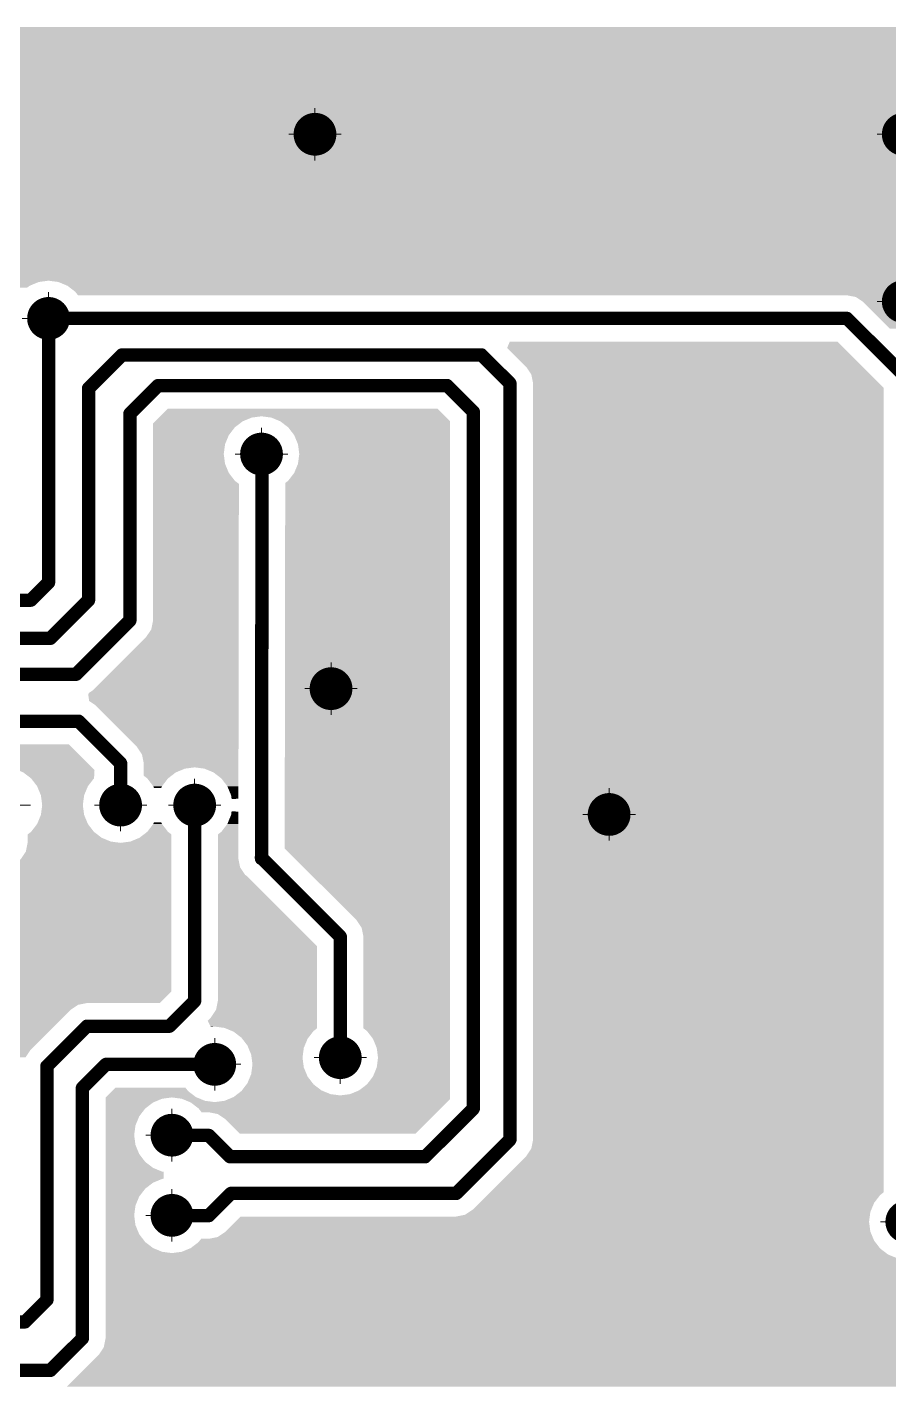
# Model space of a CAD drawing. Header units: inches. Extents: x -14 to 5184, y -66 to 1689.
# Drawn here: x 2289.5 to 2321.7, y 706.6 to 757.2 of the extents above; entities that cross this region are included whole.
import ezdxf

# ---------------------------------------------------------------- set-up
doc = ezdxf.new("R2010")
doc.units = ezdxf.units.IN
doc.header["$MEASUREMENT"] = 0
doc.layers.add('DRILL', color=7, linetype='Continuous', true_color=0xffffff)
doc.layers.add('Drill Gost', color=7, linetype='Continuous')
doc.layers.add('Poligon', color=7, linetype='Continuous')

# ---------------------------------------------------------------- blocks, each defined once
blk = doc.blocks.new('ROUND_4')
at = {"const_width": 0.015748}
blk.add_lwpolyline([(-0.007874, 0, 1), (0.007874, 0, 1)], format="xyb", close=True, dxfattribs=at)
blk = doc.blocks.new('ROUND_5')
at = {"const_width": 0.00492}
blk.add_lwpolyline([(-0.00246, 0, 1), (0.00246, 0, 1)], format="xyb", close=True, dxfattribs=at)
blk = doc.blocks.new('ROUND_32')
at = {"const_width": 0.007874}
blk.add_lwpolyline([(-0.003937, 0, 1), (0.003937, 0, 1)], format="xyb", close=True, dxfattribs=at)

msp = doc.modelspace()

# ---------------------------------------------------------------- linework, layer by layer
at = {"const_width": 0.4991}
for points in [[(2290.2874, 746.3621), (2290.287, 746.3621)], [(2290.2874, 736.499), (2290.2874, 746.3621)], [(2320.0951, 746.3621), (2290.2874, 746.3621)], [(2322.3294, 744.1278), (2320.0951, 746.3621)], [(2293.0307, 744.9993), (2291.7813, 743.7498)], [(2306.4491, 744.9993), (2293.0307, 744.9993)], [(2307.5123, 743.9362), (2306.4491, 744.9993)], [(2291.7813, 735.8399), (2291.7813, 743.7498)], [(2294.3806, 743.8556), (2293.3244, 742.7994)], [(2305.164, 743.8556), (2294.3806, 743.8556)], [(2306.1461, 742.8735), (2305.164, 743.8556)], [(2307.5123, 715.6871), (2307.5123, 743.9362)], [(2293.3244, 735.0818), (2293.3244, 742.7994)], [(2306.1461, 716.8493), (2306.1461, 742.8735)], [(2298.2597, 741.2969), (2298.238, 726.1879)], [(2298.2597, 741.2969), (2298.2597, 741.297)], [(2290.2874, 736.499), (2289.6264, 735.8381)], [(2289.6264, 735.8381), (2271.5128, 735.8381)], [(2291.7813, 735.8399), (2290.3557, 734.4143)], [(2293.3244, 735.0818), (2291.3127, 733.0701)], [(2290.3557, 734.4143), (2272.1402, 734.4143)], [(2291.3127, 733.0701), (2272.7582, 733.0701)], [(2291.4039, 731.3184), (2279.8162, 731.3184)], [(2292.9769, 729.7454), (2291.4039, 731.3184)], [(2292.9769, 728.1838), (2292.9769, 729.7454)], [(2295.7423, 720.8697), (2295.7423, 728.1838)], [(2301.1783, 723.2693), (2298.2597, 726.1879)], [(2301.1783, 718.7501), (2301.1783, 723.2693)], [(2295.7423, 720.8697), (2294.7978, 719.9251)], [(2291.7208, 719.9251), (2290.226, 718.4303)], [(2294.7978, 719.9251), (2291.7208, 719.9251)], [(2290.226, 709.7004), (2290.226, 718.4303)], [(2292.4338, 718.5005), (2291.55, 717.6167)], [(2296.4911, 718.5005), (2292.4338, 718.5005)], [(2291.55, 708.2639), (2291.55, 717.6167)], [(2306.1461, 716.8493), (2304.3464, 715.0496)], [(2296.2695, 715.8454), (2294.8634, 715.8454)], [(2297.0653, 715.0496), (2296.2695, 715.8454)], [(2307.5123, 715.6871), (2305.507, 713.6818)], [(2304.3464, 715.0496), (2297.0653, 715.0496)], [(2297.1008, 713.6818), (2296.2695, 712.8505)], [(2305.507, 713.6818), (2297.1008, 713.6818)], [(2296.2695, 712.8505), (2294.8634, 712.8505)], [(2290.226, 709.7004), (2289.4077, 708.8821)], [(2289.4077, 708.8821), (2284.5822, 708.8821)], [(2291.55, 708.2639), (2290.3563, 707.0702)], [(2290.3563, 707.0702), (2286.0091, 707.0702)]]:
    msp.add_lwpolyline(points, dxfattribs=at)
at = {"layer": 'Drill Gost', "lineweight": 9, "transparency": 33554457}
for p, q in [((2300.234, 753.2418), (2300.234, 754.2211)), ((2300.234, 753.2418), (2299.2547, 753.2418)), ((2300.234, 753.2418), (2300.234, 752.2626)), ((2300.234, 753.2418), (2301.2132, 753.2418)), ((2322.1963, 753.2418), (2321.2171, 753.2418)), ((2290.2862, 746.3632), (2290.2862, 747.3425)), ((2322.1963, 746.9937), (2321.2171, 746.9937)), ((2290.2862, 746.3632), (2289.307, 746.3632)), ((2290.2862, 746.3632), (2290.2862, 745.384)), ((2290.2862, 746.3632), (2291.2655, 746.3632)), ((2298.2374, 741.2981), (2298.2374, 742.2774)), ((2298.2374, 741.2981), (2297.2582, 741.2981)), ((2298.2374, 741.2981), (2298.2374, 740.3189)), ((2298.2374, 741.2981), (2299.2167, 741.2981)), ((2300.833, 732.5354), (2300.833, 733.5147)), ((2300.833, 732.5354), (2299.8538, 732.5354)), ((2300.833, 732.5354), (2300.833, 731.5562)), ((2300.833, 732.5354), (2301.8123, 732.5354)), ((2292.9762, 728.1849), (2292.9762, 729.1641)), ((2295.7417, 728.1849), (2295.7417, 729.1641)), ((2311.2152, 727.8354), (2311.2152, 728.8147)), ((2288.64, 728.1849), (2289.6192, 728.1849)), ((2292.9762, 728.1849), (2291.9969, 728.1849)), ((2292.9762, 728.1849), (2292.9762, 727.2056)), ((2292.9762, 728.1849), (2293.9554, 728.1849)), ((2295.7417, 728.1849), (2294.7624, 728.1849)), ((2295.7417, 728.1849), (2295.7417, 727.2056)), ((2295.7417, 728.1849), (2296.7209, 728.1849)), ((2311.2152, 727.8354), (2310.2359, 727.8354)), ((2311.2152, 727.8354), (2311.2152, 726.8562)), ((2311.2152, 727.8354), (2312.1944, 727.8354)), ((2301.1776, 718.7511), (2301.1776, 719.7303)), ((2296.4903, 718.5014), (2296.4903, 719.4807)), ((2301.1776, 718.7511), (2300.1984, 718.7511)), ((2301.1776, 718.7511), (2301.1776, 717.7718)), ((2301.1776, 718.7511), (2302.1569, 718.7511)), ((2296.4903, 718.5014), (2295.5111, 718.5014)), ((2296.4903, 718.5014), (2296.4903, 717.5222)), ((2296.4903, 718.5014), (2297.4696, 718.5014)), ((2294.8931, 715.856), (2294.8931, 716.8352)), ((2294.8931, 715.856), (2293.9139, 715.856)), ((2294.8931, 715.856), (2294.8931, 714.8767)), ((2294.8931, 715.856), (2295.8724, 715.856)), ((2294.8931, 712.861), (2294.8931, 713.8402)), ((2294.8931, 712.861), (2293.9139, 712.861)), ((2294.8931, 712.861), (2294.8931, 711.8817)), ((2294.8931, 712.861), (2295.8724, 712.861)), ((2322.3291, 712.6223), (2321.3498, 712.6223))]:
    msp.add_line(p, q, dxfattribs=at)
for centre in [(2300.234, 753.2418), (2290.2862, 746.3632), (2298.2374, 741.2981), (2300.833, 732.5354), (2292.9762, 728.1849), (2295.7417, 728.1849), (2311.2152, 727.8354), (2301.1776, 718.7511), (2296.4903, 718.5014), (2294.8931, 715.856), (2294.8931, 712.861)]:
    msp.add_circle(centre, 0.4542, dxfattribs=at)
at = {"layer": 'Poligon', "color": 252}
for points in [[(2358.9861, 756.7676), (2358.2623, 757.0674), (2237.7426, 756.7676), (2238.4664, 757.0674)], [(2358.2623, 757.0674), (2358.2245, 757.083), (2238.4664, 757.0674), (2238.545, 757.083)], [(2358.2245, 757.083), (2357.416, 757.2439), (2238.545, 757.083), (2239.3535, 757.2439)], [(2357.0038, 757.2439), (2357.0038, 757.2439), (2239.8058, 757.2439), (2357.0038, 757.2439)], [(2359.6715, 756.3096), (2359.0555, 756.7212), (2237.0146, 756.3096), (2237.6307, 756.7212)], [(2359.0555, 756.7212), (2358.9861, 756.7676), (2237.6307, 756.7212), (2237.7426, 756.7676)], [(2360.2544, 755.7267), (2359.7624, 756.2187), (2236.3866, 755.7267), (2236.8785, 756.2187)], [(2359.7624, 756.2187), (2359.6715, 756.3096), (2236.8785, 756.2187), (2237.0146, 756.3096)], [(2360.7124, 755.0413), (2360.353, 755.5791), (2235.8796, 755.0413), (2236.2389, 755.5791)], [(2360.353, 755.5791), (2360.2544, 755.7267), (2236.2389, 755.5791), (2236.3866, 755.7267)], [(2360.8012, 754.8269), (2360.7124, 755.0413), (2235.7364, 754.8269), (2235.8796, 755.0413)], [(2361.0278, 754.2797), (2360.8012, 754.8269), (2235.5097, 754.2797), (2235.7364, 754.8269)], [(2361.0852, 753.9912), (2361.0278, 754.2797), (2235.3902, 753.9912), (2235.5097, 754.2797)], [(2361.1056, 753.8886), (2361.0852, 753.9912), (2235.3698, 753.8886), (2235.3902, 753.9912)], [(2361.111, 753.8618), (2361.1056, 753.8886), (2243.4563, 753.8618), (2243.1841, 753.8886)], [(2352.5154, 753.8), (2353.1434, 753.8618), (2244.0843, 753.8), (2243.4563, 753.8618)], [(2352.2432, 753.7731), (2352.5154, 753.8), (2244.1727, 753.7731), (2244.0843, 753.8)], [(2351.466, 753.5374), (2352.2432, 753.7731), (2244.9499, 753.5374), (2244.1727, 753.7731)], [(2351.3776, 753.5106), (2351.466, 753.5374), (2245.0001, 753.5106), (2244.9499, 753.5374)], [(2350.63, 753.111), (2351.3776, 753.5106), (2245.7477, 753.111), (2245.0001, 753.5106)], [(2350.5799, 753.0842), (2350.63, 753.111), (2245.7803, 753.0842), (2245.7477, 753.111)], [(2349.9133, 752.5371), (2350.5799, 753.0842), (2246.4469, 752.5371), (2245.7803, 753.0842)], [(2349.8806, 752.5103), (2349.9133, 752.5371), (2246.4689, 752.5103), (2246.4469, 752.5371)], [(2349.3288, 751.8379), (2349.8806, 752.5103), (2247.0207, 751.8379), (2246.4689, 752.5103)], [(2349.3068, 751.8111), (2349.3288, 751.8379), (2247.0351, 751.8111), (2247.0207, 751.8379)], [(2348.8947, 751.0401), (2349.3068, 751.8111), (2247.4471, 751.0401), (2247.0351, 751.8111)], [(2348.8804, 751.0133), (2348.8947, 751.0401), (2247.4553, 751.0133), (2247.4471, 751.0401)], [(2348.6259, 750.1745), (2348.8804, 751.0133), (2247.7097, 750.1745), (2247.4553, 751.0133)], [(2348.6178, 750.1477), (2348.6259, 750.1745), (2247.7124, 750.1477), (2247.7097, 750.1745)], [(2348.5318, 749.2743), (2348.6178, 750.1477), (2247.7984, 749.2743), (2247.7124, 750.1477)], [(2348.6151, 748.3741), (2348.5291, 749.2475), (2247.7097, 748.3741), (2247.7957, 749.2475)], [(2348.5291, 749.2475), (2348.5318, 749.2743), (2247.7957, 749.2475), (2247.7984, 749.2743)], [(2348.7924, 747.7717), (2348.6178, 748.3473), (2247.527, 747.7717), (2247.7016, 748.3473)], [(2348.6178, 748.3473), (2348.6151, 748.3741), (2247.7016, 748.3473), (2247.7097, 748.3741)], [(2289.4853, 747.5085), (2289.5821, 747.5828), (2247.4471, 747.5085), (2247.4697, 747.5828)], [(2289.5821, 747.5828), (2289.9221, 747.7237), (2247.4697, 747.5828), (2247.5124, 747.7237)], [(2289.9221, 747.7237), (2290.287, 747.7717), (2247.5124, 747.7237), (2247.527, 747.7717)], [(2348.807, 747.7237), (2348.7924, 747.7717), (2290.6518, 747.7237), (2290.287, 747.7717)], [(2348.8497, 747.5828), (2348.807, 747.7237), (2290.9918, 747.5828), (2290.6518, 747.7237)], [(2348.8804, 747.4817), (2348.8497, 747.5828), (2291.1236, 747.4817), (2290.9918, 747.5828)], [(2348.946, 747.3588), (2348.8804, 747.4817), (2291.2837, 747.3588), (2291.1236, 747.4817)], [(2349.0164, 747.2272), (2348.946, 747.3588), (2291.3847, 747.2272), (2291.2837, 747.3588)], [(2349.0516, 747.1614), (2349.0164, 747.2272), (2320.4262, 747.1614), (2320.0951, 747.2272)], [(2349.1518, 746.9738), (2349.0516, 747.1614), (2320.7068, 746.9738), (2320.4262, 747.1614)], [(2349.3068, 746.6839), (2349.1518, 746.9738), (2320.9967, 746.6839), (2320.7068, 746.9738)], [(2349.8806, 745.9847), (2349.3068, 746.6839), (2321.6959, 745.9847), (2320.9967, 746.6839)], [(2319.971, 745.2626), (2319.7367, 745.4969), (2307.4093, 745.2626), (2307.5063, 745.4969)], [(2320.6857, 744.5479), (2319.971, 745.2626), (2308.124, 744.5479), (2307.4093, 745.2626)], [(2320.9664, 744.2672), (2320.6857, 744.5479), (2308.3116, 744.2672), (2308.124, 744.5479)], [(2321.2974, 743.9362), (2320.9664, 744.2672), (2308.3774, 743.9362), (2308.3116, 744.2672)], [(2321.4642, 743.7694), (2321.2974, 743.9362), (2308.3774, 743.7694), (2308.3774, 743.9362)], [(2321.4642, 715.6871), (2321.4642, 743.7694), (2308.3774, 715.6871), (2308.3774, 743.7694)], [(2305.0895, 742.7066), (2304.8057, 742.9904), (2294.4551, 742.7066), (2294.7389, 742.9904)], [(2297.4333, 742.4411), (2297.5332, 742.5178), (2294.1896, 742.4411), (2294.2663, 742.5178)], [(2297.2413, 742.2937), (2297.4333, 742.4411), (2294.1896, 742.2937), (2294.1896, 742.4411)], [(2297.5332, 742.5178), (2297.8732, 742.6586), (2294.2663, 742.5178), (2294.4071, 742.6586)], [(2297.8732, 742.6586), (2298.238, 742.7066), (2294.4071, 742.6586), (2294.4551, 742.7066)], [(2305.1375, 742.6586), (2305.0895, 742.7066), (2298.6029, 742.6586), (2298.238, 742.7066)], [(2305.2783, 742.5178), (2305.1375, 742.6586), (2298.9429, 742.5178), (2298.6029, 742.6586)], [(2305.281, 742.5151), (2305.2783, 742.5178), (2298.9463, 742.5151), (2298.9429, 742.5178)], [(2305.281, 742.2937), (2305.281, 742.5151), (2299.2348, 742.2937), (2298.9463, 742.5151)], [(2297.0173, 742.0018), (2297.2413, 742.2937), (2294.1896, 742.0018), (2294.1896, 742.2937)], [(2296.8764, 741.6618), (2297.0173, 742.0018), (2294.1896, 741.6618), (2294.1896, 742.0018)], [(2305.281, 742.0018), (2305.281, 742.2937), (2299.4588, 742.0018), (2299.2348, 742.2937)], [(2305.281, 741.6618), (2305.281, 742.0018), (2299.5997, 741.6618), (2299.4588, 742.0018)], [(2296.8284, 741.297), (2296.8764, 741.6618), (2294.1896, 741.297), (2294.1896, 741.6618)], [(2305.281, 741.297), (2305.281, 741.6618), (2299.6477, 741.297), (2299.5997, 741.6618)], [(2296.8764, 740.9321), (2296.8284, 741.297), (2294.1896, 740.9321), (2294.1896, 741.297)], [(2297.0173, 740.5922), (2296.8764, 740.9321), (2294.1896, 740.5922), (2294.1896, 740.9321)], [(2305.281, 740.5922), (2305.281, 740.9321), (2299.4588, 740.5922), (2299.5997, 740.9321)], [(2305.281, 740.9321), (2305.281, 741.297), (2299.5997, 740.9321), (2299.6477, 741.297)], [(2297.2413, 740.3002), (2297.0173, 740.5922), (2294.1896, 740.3002), (2294.1896, 740.5922)], [(2305.281, 740.3002), (2305.281, 740.5922), (2299.2348, 740.3002), (2299.4588, 740.5922)], [(2297.3929, 740.1838), (2297.2413, 740.3002), (2294.1896, 740.1838), (2294.1896, 740.3002)], [(2297.3856, 735.0818), (2297.3929, 740.1838), (2294.1896, 735.0818), (2294.1896, 740.1838)], [(2305.281, 726.5673), (2305.281, 740.2146), (2299.1037, 726.5673), (2299.1233, 740.2146)], [(2305.281, 740.2146), (2305.281, 740.3002), (2299.1233, 740.2146), (2299.2348, 740.3002)], [(2297.3852, 734.7507), (2297.3856, 735.0818), (2294.1237, 734.7507), (2294.1896, 735.0818)], [(2297.3819, 732.4583), (2297.3848, 734.47), (2291.9245, 732.4583), (2293.9362, 734.47)], [(2297.3848, 734.47), (2297.3852, 734.7507), (2293.9362, 734.47), (2294.1237, 734.7507)], [(2297.3816, 732.2958), (2297.3817, 732.3656), (2291.7714, 732.2958), (2291.7857, 732.3656)], [(2297.3813, 732.0722), (2297.3816, 732.2958), (2291.803, 732.0722), (2291.7714, 732.2958)], [(2297.3817, 732.3656), (2297.3819, 732.4583), (2291.7857, 732.3656), (2291.9245, 732.4583)], [(2297.3811, 731.9301), (2297.3813, 732.0722), (2292.0157, 731.9301), (2291.803, 732.0722)], [(2297.3789, 730.3572), (2297.3811, 731.9301), (2293.5886, 730.3572), (2292.0157, 731.9301)], [(2291.3912, 730.1076), (2291.1671, 730.3316), (2279.8565, 730.1076), (2280.1485, 730.3316)], [(2291.1671, 730.3316), (2291.0456, 730.4532), (2280.1485, 730.3316), (2280.2418, 730.4532)], [(2297.3785, 730.0765), (2297.3789, 730.3572), (2293.7762, 730.0765), (2293.5886, 730.3572)], [(2291.9053, 729.5935), (2291.58, 729.9187), (2271.9747, 729.5935), (2271.9747, 729.9187)], [(2291.58, 729.9187), (2291.532, 729.9668), (2279.1517, 729.9187), (2279.5165, 729.9668)], [(2291.532, 729.9668), (2291.3912, 730.1076), (2279.5165, 729.9668), (2279.8565, 730.1076)], [(2297.378, 729.7454), (2297.3785, 730.0765), (2293.842, 729.7454), (2293.7762, 730.0765)], [(2297.3778, 729.5935), (2297.378, 729.7454), (2293.842, 729.5935), (2293.842, 729.7454)], [(2291.9533, 729.5454), (2291.9053, 729.5935), (2289.0055, 729.5454), (2288.6407, 729.5935)], [(2292.0036, 729.4951), (2291.9533, 729.5454), (2289.1269, 729.4951), (2289.0055, 729.5454)], [(2291.9986, 729.4046), (2292.0036, 729.4951), (2289.3455, 729.4046), (2289.1269, 729.4951)], [(2291.9864, 729.1854), (2291.9986, 729.4046), (2289.6312, 729.1854), (2289.3455, 729.4046)], [(2295.3775, 729.5454), (2295.7423, 729.5935), (2293.842, 729.5454), (2293.842, 729.5935)], [(2295.0375, 729.4046), (2295.3775, 729.5454), (2293.842, 729.4046), (2293.842, 729.5454)], [(2294.8772, 729.2816), (2295.0375, 729.4046), (2293.842, 729.2816), (2293.842, 729.4046)], [(2294.7456, 729.1806), (2294.8772, 729.2816), (2293.9736, 729.1806), (2293.842, 729.2816)], [(2297.3777, 729.5454), (2297.3778, 729.5935), (2296.1072, 729.5454), (2295.7423, 729.5935)], [(2297.3775, 729.4046), (2297.3777, 729.5454), (2296.4472, 729.4046), (2296.1072, 729.5454)], [(2297.3772, 729.1806), (2297.3775, 729.4046), (2296.7391, 729.1806), (2296.4472, 729.4046)], [(2291.9801, 729.1806), (2291.9864, 729.1854), (2289.6374, 729.1806), (2289.6312, 729.1854)], [(2291.7561, 728.8886), (2291.9801, 729.1806), (2289.8615, 728.8886), (2289.6374, 729.1806)], [(2291.6153, 728.5487), (2291.7561, 728.8886), (2290.0023, 728.5487), (2289.8615, 728.8886)], [(2294.5216, 728.8886), (2294.7456, 729.1806), (2294.1977, 728.8886), (2293.9736, 729.1806)], [(2294.4968, 728.829), (2294.5216, 728.8886), (2294.2224, 728.829), (2294.1977, 728.8886)], [(2297.3768, 728.8886), (2297.3772, 729.1806), (2296.9631, 728.8886), (2296.7391, 729.1806)], [(2297.3763, 728.5487), (2297.3768, 728.8886), (2297.104, 728.5487), (2296.9631, 728.8886)], [(2291.5672, 728.1838), (2291.6153, 728.5487), (2290.0503, 728.1838), (2290.0023, 728.5487)], [(2297.3761, 728.4242), (2297.3763, 728.5487), (2297.1203, 728.4242), (2297.104, 728.5487)], [(2297.1225, 728.4078), (2297.3761, 728.4242), (2297.1225, 728.4078), (2297.1203, 728.4242)], [(2291.7561, 727.479), (2291.6153, 727.819), (2289.8615, 727.479), (2290.0023, 727.819)], [(2291.6153, 727.819), (2291.5672, 728.1838), (2290.0023, 727.819), (2290.0503, 728.1838)], [(2297.3747, 727.479), (2297.3752, 727.819), (2296.9631, 727.479), (2297.104, 727.819)], [(2297.3752, 727.819), (2297.3754, 727.9381), (2297.104, 727.819), (2297.1196, 727.9381)], [(2297.3754, 727.9381), (2297.1219, 727.9549), (2297.1196, 727.9381), (2297.1219, 727.9549)], [(2292.1117, 727.0861), (2291.9801, 727.187), (2289.5058, 727.0861), (2289.6374, 727.187)], [(2291.9801, 727.187), (2291.7561, 727.479), (2289.6374, 727.187), (2289.8615, 727.479)], [(2294.8772, 727.0861), (2294.7456, 727.187), (2293.842, 727.0861), (2293.9736, 727.187)], [(2294.7456, 727.187), (2294.5216, 727.479), (2293.9736, 727.187), (2294.1977, 727.479)], [(2294.5216, 727.479), (2294.4968, 727.5387), (2294.1977, 727.479), (2294.2224, 727.5387)], [(2297.3742, 727.0861), (2297.3743, 727.187), (2296.6075, 727.0861), (2296.7391, 727.187)], [(2297.3743, 727.187), (2297.3747, 727.479), (2296.7391, 727.187), (2296.9631, 727.479)], [(2294.8772, 726.4467), (2294.8772, 726.7742), (2289.44, 726.4467), (2289.5051, 726.7742)], [(2292.9769, 726.7742), (2292.9497, 726.7777), (2289.5051, 726.7742), (2289.5058, 726.7777)], [(2292.272, 726.963), (2292.1117, 727.0861), (2289.5058, 726.963), (2289.5058, 727.0861)], [(2292.612, 726.8222), (2292.272, 726.963), (2289.5058, 726.8222), (2289.5058, 726.963)], [(2292.9497, 726.7777), (2292.612, 726.8222), (2289.5058, 726.7777), (2289.5058, 726.8222)], [(2294.8772, 726.7742), (2294.8772, 726.8222), (2292.9769, 726.7742), (2293.3417, 726.8222)], [(2294.8772, 726.8222), (2294.8772, 726.963), (2293.3417, 726.8222), (2293.6817, 726.963)], [(2294.8772, 726.963), (2294.8772, 727.0861), (2293.6817, 726.963), (2293.842, 727.0861)], [(2297.3729, 726.1891), (2297.3742, 727.0861), (2296.6075, 726.1891), (2296.6075, 727.0861)], [(2294.8772, 726.166), (2294.8772, 726.4467), (2289.2524, 726.166), (2289.44, 726.4467)], [(2297.4383, 725.8579), (2297.3729, 726.1891), (2296.6075, 725.8579), (2296.6075, 726.1891)], [(2305.281, 723.881), (2305.281, 726.5673), (2301.79, 723.881), (2299.1037, 726.5673)], [(2294.8772, 725.4616), (2294.8772, 726.166), (2288.5481, 725.4616), (2289.2524, 726.166)], [(2297.6254, 725.577), (2297.4383, 725.8579), (2296.6075, 725.577), (2296.6075, 725.8579)], [(2294.8772, 721.745), (2294.8772, 725.4616), (2288.5481, 721.745), (2288.5481, 725.4616)], [(2297.6911, 725.533), (2297.6254, 725.577), (2296.6075, 725.533), (2296.6075, 725.577)], [(2300.3131, 722.9109), (2297.6911, 725.533), (2296.6075, 722.9109), (2296.6075, 725.533)], [(2305.281, 723.6004), (2305.281, 723.881), (2301.9776, 723.6004), (2301.79, 723.881)], [(2305.281, 723.2693), (2305.281, 723.6004), (2302.0435, 723.2693), (2301.9776, 723.6004)], [(2305.281, 719.8478), (2305.281, 723.2693), (2302.0435, 719.8478), (2302.0435, 723.2693)], [(2300.3131, 720.8697), (2300.3131, 722.9109), (2296.6075, 720.8697), (2296.6075, 722.9109)], [(2294.8772, 721.414), (2294.8772, 721.745), (2288.4822, 721.414), (2288.5481, 721.745)], [(2294.4394, 720.7903), (2294.7825, 721.1333), (2287.9517, 720.7903), (2288.2947, 721.1333)], [(2294.7825, 721.1333), (2294.8772, 721.228), (2288.2947, 721.1333), (2288.358, 721.228)], [(2294.8772, 721.228), (2294.8772, 721.414), (2288.358, 721.228), (2288.4822, 721.414)], [(2291.109, 720.5369), (2291.3897, 720.7244), (2287.6983, 720.5369), (2287.8858, 720.7244)], [(2291.3897, 720.7244), (2291.7208, 720.7903), (2287.8858, 720.7244), (2287.9517, 720.7903)], [(2300.3131, 720.5386), (2300.3131, 720.8697), (2296.5416, 720.5386), (2296.6075, 720.8697)], [(2289.8295, 719.2574), (2291.109, 720.5369), (2286.4188, 719.2574), (2287.6983, 720.5369)], [(2300.3131, 720.1312), (2300.3131, 720.2579), (2296.2274, 720.1312), (2296.3541, 720.2579)], [(2300.3131, 719.9102), (2300.3131, 720.1312), (2296.3364, 719.9102), (2296.2274, 720.1312)], [(2300.3131, 720.2579), (2300.3131, 720.5386), (2296.3541, 720.2579), (2296.5416, 720.5386)], [(2296.3458, 719.891), (2296.4911, 719.9102), (2296.3458, 719.891), (2296.3364, 719.9102)], [(2300.3131, 719.8621), (2300.3131, 719.9102), (2296.8559, 719.8621), (2296.4911, 719.9102)], [(2300.3131, 719.8478), (2300.3131, 719.8621), (2296.8904, 719.8478), (2296.8559, 719.8621)], [(2300.1815, 719.7468), (2300.3131, 719.8478), (2297.1342, 719.7468), (2296.8904, 719.8478)], [(2300.1619, 719.7213), (2300.1815, 719.7468), (2297.1959, 719.7213), (2297.1342, 719.7468)], [(2299.99, 719.4973), (2300.1619, 719.7213), (2297.4878, 719.4973), (2297.1959, 719.7213)], [(2305.281, 719.7468), (2305.281, 719.8478), (2302.1751, 719.7468), (2302.0435, 719.8478)], [(2305.281, 719.4549), (2305.281, 719.7468), (2302.3991, 719.4549), (2302.1751, 719.7468)], [(2289.642, 719.0699), (2289.8295, 719.2574), (2286.1381, 719.0699), (2286.4188, 719.2574)], [(2299.9575, 719.4549), (2299.99, 719.4973), (2297.5204, 719.4549), (2297.4878, 719.4973)], [(2299.8541, 719.2053), (2299.9575, 719.4549), (2297.7118, 719.2053), (2297.5204, 719.4549)], [(2299.8167, 719.1149), (2299.8541, 719.2053), (2297.7493, 719.1149), (2297.7118, 719.2053)], [(2299.7838, 718.8653), (2299.8167, 719.1149), (2297.8527, 718.8653), (2297.7493, 719.1149)], [(2305.281, 719.1149), (2305.281, 719.4549), (2302.5399, 719.1149), (2302.3991, 719.4549)], [(2305.281, 718.7501), (2305.281, 719.1149), (2302.5879, 718.7501), (2302.5399, 719.1149)], [(2289.4267, 718.7614), (2289.5888, 719.004), (2276.317, 718.7614), (2276.5597, 719.004)], [(2289.5888, 719.004), (2289.6142, 719.0421), (2285.8071, 719.004), (2285.9984, 719.0421)], [(2289.6142, 719.0421), (2289.642, 719.0699), (2285.9984, 719.0421), (2286.1381, 719.0699)], [(2299.7686, 718.7501), (2299.7838, 718.8653), (2297.8678, 718.7501), (2297.8527, 718.8653)], [(2299.8015, 718.5005), (2299.7686, 718.7501), (2297.9007, 718.5005), (2297.8678, 718.7501)], [(2305.281, 718.3852), (2305.281, 718.7501), (2302.5399, 718.3852), (2302.5879, 718.7501)], [(2299.9575, 718.0452), (2299.9201, 718.1357), (2297.8152, 718.0452), (2297.8527, 718.1357)], [(2299.9201, 718.1357), (2299.8167, 718.3852), (2297.8527, 718.1357), (2297.8855, 718.3852)], [(2299.8167, 718.3852), (2299.8015, 718.5005), (2297.8855, 718.3852), (2297.9007, 718.5005)], [(2305.281, 718.0452), (2305.281, 718.3852), (2302.3991, 718.0452), (2302.5399, 718.3852)], [(2295.4943, 717.5037), (2295.3933, 717.6353), (2292.6605, 717.5037), (2292.7921, 717.6353)], [(2300.4735, 717.5293), (2300.1815, 717.7533), (2297.5074, 717.5293), (2297.6793, 717.7533)], [(2300.1815, 717.7533), (2300.149, 717.7957), (2297.6793, 717.7533), (2297.7118, 717.7957)], [(2300.149, 717.7957), (2299.9575, 718.0452), (2297.7118, 717.7957), (2297.8152, 718.0452)], [(2305.281, 717.5293), (2305.281, 717.7533), (2301.8831, 717.5293), (2302.1751, 717.7533)], [(2305.281, 717.7533), (2305.281, 718.0452), (2302.1751, 717.7533), (2302.3991, 718.0452)], [(2294.8457, 717.2584), (2294.8938, 717.2647), (2292.4152, 717.2584), (2292.4215, 717.2647)], [(2294.529, 717.2167), (2294.8457, 717.2584), (2292.4152, 717.2167), (2292.4152, 717.2584)], [(2294.189, 717.0758), (2294.529, 717.2167), (2292.4152, 717.0758), (2292.4152, 717.2167)], [(2293.897, 716.8518), (2294.189, 717.0758), (2292.4152, 716.8518), (2292.4152, 717.0758)], [(2295.8225, 717.2647), (2295.7862, 717.2797), (2292.4215, 717.2647), (2292.4365, 717.2797)], [(2295.7862, 717.2797), (2295.4943, 717.5037), (2292.4365, 717.2797), (2292.6605, 717.5037)], [(2295.9384, 717.2167), (2295.8225, 717.2647), (2295.2586, 717.2167), (2294.8938, 717.2647)], [(2296.1262, 717.1389), (2295.9384, 717.2167), (2295.4464, 717.1389), (2295.2586, 717.2167)], [(2296.4911, 717.0909), (2296.1262, 717.1389), (2295.5624, 717.0909), (2295.4464, 717.1389)], [(2305.1491, 717.0758), (2305.1641, 717.0909), (2295.5986, 717.0758), (2295.5624, 717.0909)], [(2304.9251, 716.8518), (2305.1491, 717.0758), (2295.8906, 716.8518), (2295.5986, 717.0758)], [(2305.1641, 717.0909), (2305.2121, 717.1389), (2296.4911, 717.0909), (2296.8559, 717.1389)], [(2305.2121, 717.1389), (2305.281, 717.2077), (2296.8559, 717.1389), (2297.022, 717.2077)], [(2305.281, 717.2077), (2305.281, 717.2797), (2297.022, 717.2077), (2297.1959, 717.2797)], [(2305.281, 717.2797), (2305.281, 717.3404), (2297.1959, 717.2797), (2297.275, 717.3404)], [(2301.1783, 717.3404), (2300.8135, 717.3885), (2297.275, 717.3404), (2297.3376, 717.3885)], [(2300.8135, 717.3885), (2300.5352, 717.5037), (2297.3376, 717.3885), (2297.4878, 717.5037)], [(2300.5352, 717.5037), (2300.4735, 717.5293), (2297.4878, 717.5037), (2297.5074, 717.5293)], [(2305.281, 717.3404), (2305.281, 717.3885), (2301.1783, 717.3404), (2301.5431, 717.3885)], [(2305.281, 717.3885), (2305.281, 717.5293), (2301.5431, 717.3885), (2301.8831, 717.5293)], [(2293.673, 716.5599), (2293.897, 716.8518), (2292.4152, 716.5599), (2292.4152, 716.8518)], [(2293.5322, 716.2199), (2293.673, 716.5599), (2292.4152, 716.2199), (2292.4152, 716.5599)], [(2304.7838, 716.7106), (2304.9251, 716.8518), (2295.999, 716.7106), (2295.8906, 716.8518)], [(2304.718, 716.6447), (2304.7838, 716.7106), (2296.6006, 716.6447), (2296.2695, 716.7106)], [(2304.5304, 716.4572), (2304.718, 716.6447), (2296.8813, 716.4572), (2296.6006, 716.6447)], [(2293.4842, 715.8551), (2293.5322, 716.2199), (2292.4152, 715.8551), (2292.4152, 716.2199)], [(2303.988, 715.9148), (2304.5304, 716.4572), (2297.4237, 715.9148), (2296.8813, 716.4572)], [(2293.5322, 715.4902), (2293.4842, 715.8551), (2292.4152, 715.4902), (2292.4152, 715.8551)], [(2321.4642, 715.356), (2321.4642, 715.6871), (2308.3116, 715.356), (2308.3774, 715.6871)], [(2293.673, 715.1502), (2293.5322, 715.4902), (2292.4152, 715.1502), (2292.4152, 715.4902)], [(2293.897, 714.8583), (2293.673, 715.1502), (2292.4152, 714.8583), (2292.4152, 715.1502)], [(2321.4642, 713.7192), (2321.4642, 715.0753), (2306.7679, 713.7192), (2308.124, 715.0753)], [(2321.4642, 715.0753), (2321.4642, 715.356), (2308.124, 715.0753), (2308.3116, 715.356)], [(2294.189, 714.6343), (2293.897, 714.8583), (2292.4152, 714.6343), (2292.4152, 714.8583)], [(2294.529, 714.4934), (2294.189, 714.6343), (2292.4152, 714.4934), (2292.4152, 714.6343)], [(2294.5892, 714.4855), (2294.529, 714.4934), (2292.4152, 714.4855), (2292.4152, 714.4934)], [(2294.5892, 714.2298), (2294.5892, 714.4855), (2292.4152, 714.2298), (2292.4152, 714.4855)], [(2294.529, 714.2218), (2294.5892, 714.2298), (2292.4152, 714.2218), (2292.4152, 714.2298)], [(2294.189, 714.081), (2294.529, 714.2218), (2292.4152, 714.081), (2292.4152, 714.2218)], [(2293.897, 713.857), (2294.189, 714.081), (2292.4152, 713.857), (2292.4152, 714.081)], [(2293.673, 713.565), (2293.897, 713.857), (2292.4152, 713.565), (2292.4152, 713.857)], [(2293.5322, 713.2251), (2293.673, 713.565), (2292.4152, 713.2251), (2292.4152, 713.565)], [(2321.1086, 713.3263), (2321.3326, 713.6182), (2306.375, 713.3263), (2306.6669, 713.6182)], [(2321.3326, 713.6182), (2321.4642, 713.7192), (2306.6669, 713.6182), (2306.7679, 713.7192)], [(2293.4842, 712.8602), (2293.5322, 713.2251), (2292.4152, 712.8602), (2292.4152, 713.2251)], [(2320.9678, 712.9863), (2321.0025, 713.0701), (2305.9934, 712.9863), (2306.1188, 713.0701)], [(2321.0025, 713.0701), (2321.1086, 713.3263), (2306.1188, 713.0701), (2306.375, 713.3263)], [(2293.5322, 712.4954), (2293.4842, 712.8602), (2292.4152, 712.4954), (2292.4152, 712.8602)], [(2320.9678, 712.2566), (2320.9197, 712.6214), (2296.8991, 712.2566), (2297.2639, 712.6214)], [(2320.9197, 712.6214), (2320.9454, 712.8167), (2297.2639, 712.6214), (2297.4592, 712.8167)], [(2320.9454, 712.8167), (2320.9541, 712.8825), (2305.507, 712.8167), (2305.8381, 712.8825)], [(2320.9541, 712.8825), (2320.9678, 712.9863), (2305.8381, 712.8825), (2305.9934, 712.9863)], [(2293.673, 712.1554), (2293.5322, 712.4954), (2292.4152, 712.1554), (2292.4152, 712.4954)], [(2293.897, 711.8635), (2293.673, 712.1554), (2292.4152, 711.8635), (2292.4152, 712.1554)], [(2321.0801, 711.9853), (2321.0528, 712.0512), (2296.2695, 711.9853), (2296.6006, 712.0512)], [(2321.0528, 712.0512), (2320.9751, 712.2387), (2296.6006, 712.0512), (2296.8812, 712.2387)], [(2320.9751, 712.2387), (2320.9678, 712.2566), (2296.8812, 712.2387), (2296.8991, 712.2566)], [(2294.189, 711.6394), (2293.897, 711.8635), (2292.4152, 711.6394), (2292.4152, 711.8635)], [(2294.529, 711.4986), (2294.189, 711.6394), (2292.4152, 711.4986), (2292.4152, 711.6394)], [(2294.8938, 711.4506), (2294.529, 711.4986), (2292.4152, 711.4506), (2292.4152, 711.4986)], [(2321.5595, 711.4506), (2321.4969, 711.4986), (2294.8938, 711.4506), (2295.2586, 711.4986)], [(2321.4969, 711.4986), (2321.3326, 711.6247), (2295.2586, 711.4986), (2295.563, 711.6247)], [(2321.3326, 711.6247), (2321.3213, 711.6394), (2295.563, 711.6247), (2295.5986, 711.6394)], [(2321.3213, 711.6394), (2321.1494, 711.8635), (2295.5986, 711.6394), (2295.8906, 711.8635)], [(2321.1494, 711.8635), (2321.1086, 711.9166), (2295.8906, 711.8635), (2295.9314, 711.9166)], [(2321.1086, 711.9166), (2321.0801, 711.9853), (2295.9314, 711.9166), (2295.9841, 711.9853)], [(2321.6245, 711.4006), (2321.5595, 711.4506), (2292.4152, 711.4006), (2292.4152, 711.4506)], [(2321.9645, 711.2598), (2321.6245, 711.4006), (2292.4152, 711.2598), (2292.4152, 711.4006)], [(2322.3294, 711.2118), (2321.9645, 711.2598), (2292.4152, 711.2118), (2292.4152, 711.2598)], [(2343.743, 708.2639), (2343.743, 711.2118), (2292.4152, 708.2639), (2292.4152, 711.2118)], [(2343.743, 707.9328), (2343.743, 708.2639), (2292.3493, 707.9328), (2292.4152, 708.2639)], [(2343.743, 706.4584), (2343.743, 707.6521), (2290.9681, 706.4584), (2292.1618, 707.6521)], [(2343.743, 707.6521), (2343.743, 707.9328), (2292.1618, 707.6521), (2292.3493, 707.9328)]]:
    msp.add_solid(points, dxfattribs=at)

# ---------------------------------------------------------------- block references
at = {"xscale": -50.7125995, "yscale": 50.7125995, "zscale": 50.7125995}
for name, p in [('ROUND_4', (2300.2346, 753.2406)), ('ROUND_4', (2322.1967, 753.2406)), ('ROUND_4', (2322.1967, 746.9925)), ('ROUND_4', (2290.287, 746.3621)), ('ROUND_5', (2290.287, 746.3621)), ('ROUND_5', (2290.2874, 746.3621)), ('ROUND_5', (2290.2874, 746.3621)), ('ROUND_5', (2290.2874, 746.3621)), ('ROUND_5', (2320.0951, 746.3621)), ('ROUND_5', (2320.0951, 746.3621)), ('ROUND_5', (2293.0307, 744.9993)), ('ROUND_5', (2293.0307, 744.9993)), ('ROUND_5', (2306.4491, 744.9993)), ('ROUND_5', (2306.4491, 744.9993)), ('ROUND_5', (2291.7813, 743.7498)), ('ROUND_5', (2291.7813, 743.7498)), ('ROUND_5', (2294.3806, 743.8556)), ('ROUND_5', (2294.3806, 743.8556)), ('ROUND_5', (2305.164, 743.8556)), ('ROUND_5', (2305.164, 743.8556)), ('ROUND_5', (2307.5123, 743.9362)), ('ROUND_5', (2307.5123, 743.9362)), ('ROUND_5', (2293.3244, 742.7994)), ('ROUND_5', (2293.3244, 742.7994)), ('ROUND_5', (2306.1461, 742.8735)), ('ROUND_5', (2306.1461, 742.8735)), ('ROUND_4', (2298.238, 741.297)), ('ROUND_5', (2298.2597, 741.2969)), ('ROUND_5', (2298.2597, 741.2969)), ('ROUND_5', (2298.2597, 741.297)), ('ROUND_5', (2290.2874, 736.499)), ('ROUND_5', (2290.2874, 736.499)), ('ROUND_5', (2289.6264, 735.8381)), ('ROUND_5', (2289.6264, 735.8381)), ('ROUND_5', (2291.7813, 735.8399)), ('ROUND_5', (2291.7813, 735.8399)), ('ROUND_5', (2293.3244, 735.0818)), ('ROUND_5', (2293.3244, 735.0818)), ('ROUND_5', (2290.3557, 734.4143)), ('ROUND_5', (2290.3557, 734.4143)), ('ROUND_5', (2291.3127, 733.0701)), ('ROUND_5', (2291.3127, 733.0701)), ('ROUND_4', (2300.8336, 732.5343)), ('ROUND_5', (2291.4039, 731.3184)), ('ROUND_5', (2291.4039, 731.3184)), ('ROUND_5', (2292.9769, 729.7454)), ('ROUND_5', (2292.9769, 729.7454)), ('ROUND_4', (2292.9769, 728.1838)), ('ROUND_4', (2295.7423, 728.1838)), ('ROUND_5', (2292.9769, 728.1838)), ('ROUND_5', (2295.7423, 728.1838)), ('ROUND_4', (2311.2157, 727.8344)), ('ROUND_5', (2298.238, 726.1879)), ('ROUND_5', (2298.2597, 726.1879)), ('ROUND_5', (2301.1783, 723.2693)), ('ROUND_5', (2301.1783, 723.2693)), ('ROUND_5', (2295.7423, 720.8697)), ('ROUND_5', (2295.7423, 720.8697)), ('ROUND_5', (2291.7208, 719.9251)), ('ROUND_5', (2291.7208, 719.9251)), ('ROUND_5', (2294.7978, 719.9251)), ('ROUND_5', (2294.7978, 719.9251)), ('ROUND_4', (2296.4911, 718.5005)), ('ROUND_4', (2301.1783, 718.7501)), ('ROUND_5', (2290.226, 718.4303)), ('ROUND_5', (2290.226, 718.4303)), ('ROUND_5', (2292.4338, 718.5005)), ('ROUND_5', (2292.4338, 718.5005)), ('ROUND_5', (2296.4911, 718.5005)), ('ROUND_5', (2301.1783, 718.7501)), ('ROUND_5', (2291.55, 717.6167)), ('ROUND_5', (2291.55, 717.6167)), ('ROUND_5', (2306.1461, 716.8493)), ('ROUND_5', (2306.1461, 716.8493)), ('ROUND_4', (2294.8938, 715.8551)), ('ROUND_5', (2294.8634, 715.8454)), ('ROUND_5', (2296.2695, 715.8454)), ('ROUND_5', (2296.2695, 715.8454)), ('ROUND_5', (2307.5123, 715.6871)), ('ROUND_5', (2307.5123, 715.6871)), ('ROUND_5', (2297.0653, 715.0496)), ('ROUND_5', (2297.0653, 715.0496)), ('ROUND_5', (2304.3464, 715.0496)), ('ROUND_5', (2304.3464, 715.0496)), ('ROUND_4', (2294.8938, 712.8602)), ('ROUND_5', (2297.1008, 713.6818)), ('ROUND_5', (2297.1008, 713.6818)), ('ROUND_5', (2305.507, 713.6818)), ('ROUND_5', (2305.507, 713.6818)), ('ROUND_5', (2294.8634, 712.8505)), ('ROUND_5', (2296.2695, 712.8505)), ('ROUND_5', (2296.2695, 712.8505)), ('ROUND_4', (2322.3294, 712.6214)), ('ROUND_5', (2290.226, 709.7004)), ('ROUND_5', (2290.226, 709.7004)), ('ROUND_5', (2289.4077, 708.8821)), ('ROUND_5', (2289.4077, 708.8821)), ('ROUND_5', (2291.55, 708.2639)), ('ROUND_5', (2291.55, 708.2639)), ('ROUND_5', (2290.3563, 707.0702)), ('ROUND_5', (2290.3563, 707.0702))]:
    msp.add_blockref(name, p, dxfattribs=at)
at = {"layer": 'DRILL', "color": 1, "xscale": -50.7125995, "yscale": 50.7125995, "zscale": 50.7125995}
for p in [(2300.2346, 753.2406), (2290.287, 746.3621), (2298.238, 741.297), (2300.8336, 732.5343), (2292.9769, 728.1838), (2295.7423, 728.1838), (2311.2157, 727.8344), (2301.1783, 718.7501), (2296.4911, 718.5005), (2294.8938, 715.8551), (2294.8938, 712.8602)]:
    msp.add_blockref('ROUND_32', p, dxfattribs=at)

doc.saveas('drawing.dxf')
